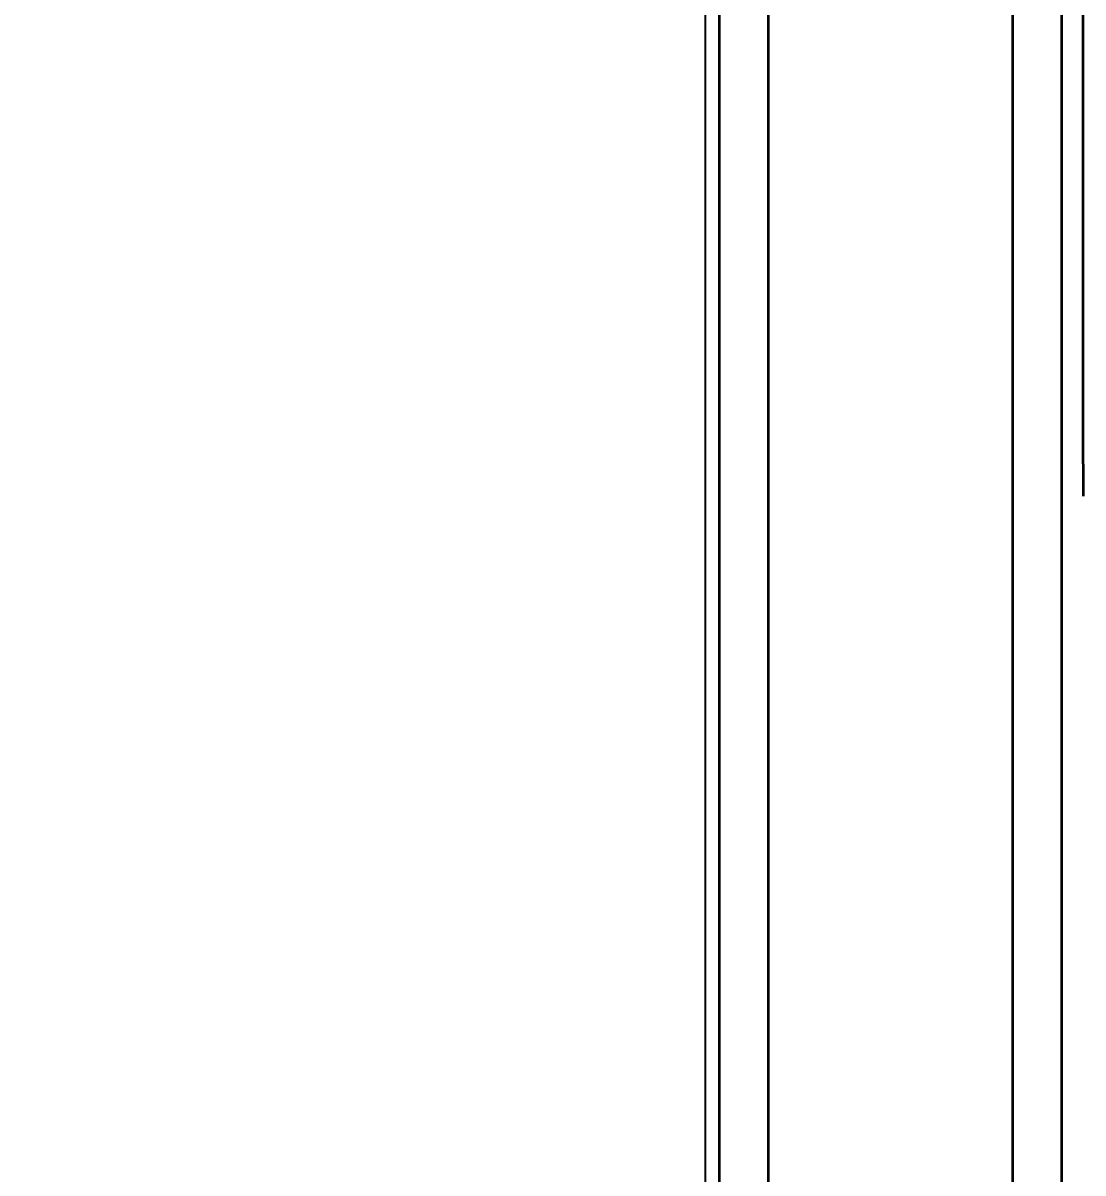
# Model space of a CAD drawing. Header units: millimetres. Extents: x 68 to 2000, y 100 to 2870.
# Drawn here: x 612.26 to 623.16, y 2130.54 to 2142.36 of the extents above; entities that cross this region are included whole.
import ezdxf

# ---------------------------------------------------------------- set-up
doc = ezdxf.new("R2010")
doc.units = ezdxf.units.MM
doc.header["$LTSCALE"] = 10
for name, color, linetype, lineweight in [('_Sichtbarkanten', 7, 'Continuous', 25), ('Bemaßung (ISO)', 7, 'Continuous', 25), ('Sichtbar schmal (ISO)', 7, 'Continuous', 35)]:
    doc.layers.add(name, color=color, linetype=linetype, lineweight=lineweight)
doc.styles.add('Notiztext (DIN)', font='verdana.ttf')
doc.dimstyles.new('Standard (DIN)', dxfattribs={"dimscale": 10, "dimtxt": 2.5, "dimasz": 2.5, "dimexe": 2, "dimexo": 4, "dimgap": 0.5, "dimtad": 1, "dimdec": 1, "dimrnd": 1e-08, "dimtxsty": 'Notiztext (DIN)', "dimcen": 0.09, "dimclrd": 256, "dimclre": 256, "dimclrt": 256, "dimadec": 0, "dimazin": 2, "dimtfac": 1, "dimtmove": 0, "dimatfit": 3, "dimfxl": 0, "dimtolj": 1, "dimtzin": 0, "dimlwd": -1, "dimlwe": -1, "dimarcsym": 0})

# ---------------------------------------------------------------- blocks, each defined once
blk = doc.blocks.new('*D76')
at = {"layer": 'Bemaßung (ISO)', "transparency": 16777216}
for p, q in [((549.279, 2473.67), (388.409, 2473.67)), ((408.409, 2448.67), (408.409, 2098.672)), ((584.32, 2073.672), (388.409, 2073.672))]:
    blk.add_line(p, q, dxfattribs=at)
for points in [[(404.243, 2448.67), (412.576, 2448.67), (408.409, 2473.67)], [(404.243, 2098.672), (412.576, 2098.672), (408.409, 2073.672)]]:
    blk.add_solid(points, dxfattribs=at)
at = {"layer": 'Defpoints', "color": 0, "transparency": 16777216}
for p in [(589.279, 2473.67), (408.409, 2073.672), (624.32, 2073.672)]:
    blk.add_point(p, dxfattribs=at)
at = {"layer": 'Bemaßung (ISO)', "transparency": 16777216, "insert": (377.385, 2217.66), "char_height": 25, "attachment_point": 1, "rotation": 90, "style": 'Notiztext (DIN)'}
blk.add_mtext('\\A1;400', dxfattribs=at)
blk = doc.blocks.new('*D78')
at = {"layer": 'Bemaßung (ISO)', "transparency": 16777216}
for p, q in [((584.438, 2423.661), (477.204, 2423.661)), ((497.204, 1748.679), (497.204, 2398.661)), ((584.438, 1723.679), (477.204, 1723.679))]:
    blk.add_line(p, q, dxfattribs=at)
for points in [[(493.038, 2398.661), (501.371, 2398.661), (497.204, 2423.661)], [(493.038, 1748.679), (501.371, 1748.679), (497.204, 1723.679)]]:
    blk.add_solid(points, dxfattribs=at)
at = {"layer": 'Defpoints', "color": 0, "transparency": 16777216}
for p in [(497.204, 2423.661), (624.438, 2423.661), (624.438, 1723.679)]:
    blk.add_point(p, dxfattribs=at)
at = {"layer": 'Bemaßung (ISO)', "transparency": 16777216, "insert": (466.18, 2043.306), "char_height": 25, "attachment_point": 1, "rotation": 90, "style": 'Notiztext (DIN)'}
blk.add_mtext('\\A1;700', dxfattribs=at)

msp = doc.modelspace()

# ---------------------------------------------------------------- linework, layer by layer
at = {"layer": '_Sichtbarkanten'}
msp.add_line((619.279, 1726.57), (619.279, 2420.77), dxfattribs=at)
at = {"layer": 'Sichtbar schmal (ISO)'}
for p, q in [((619.421, 1725.661), (619.421, 2421.679)), ((619.921, 2421.679), (619.921, 1725.661)), ((622.438, 1725.678), (622.438, 2421.662)), ((622.938, 2421.662), (622.938, 1725.678))]:
    msp.add_line(p, q, dxfattribs=at)
msp.add_open_spline([(623.153, 2149.795), (623.153, 2149.111), (623.153, 2147.703), (623.154, 2145.483), (623.155, 2143.108), (623.156, 2140.462), (623.157, 2138.514), (623.158, 2137.495)], degree=3, knots=[0, 0, 0, 0, 0.2, 0.4, 0.6, 0.8, 1, 1, 1, 1], dxfattribs=at)

# ---------------------------------------------------------------- dimensions: what is measured, and where the dimension line sits
at = {"layer": 'Bemaßung (ISO)'}
for base, p1, p2, picture, middle in [((408.409, 2073.672), (589.279, 2473.67), (624.32, 2073.672), '*D76', (408.409, 2248.671)), ((497.204, 2423.661), (624.438, 1723.679), (624.438, 2423.661), '*D78', (497.204, 2073.67))]:
    dim = msp.add_linear_dim(base=base, p1=p1, p2=p2, angle=90, dimstyle='Standard (DIN)', override={"dimdec": 1, "dimtp": 0, "dimtm": 0, "dimtdec": 2, "dimtofl": 0, "dimatfit": 1}, dxfattribs=at)
    dim.commit()
    dim.dimension.update_dxf_attribs({"geometry": picture, "text_midpoint": middle, "dimtype": 160})

doc.saveas('drawing.dxf')
